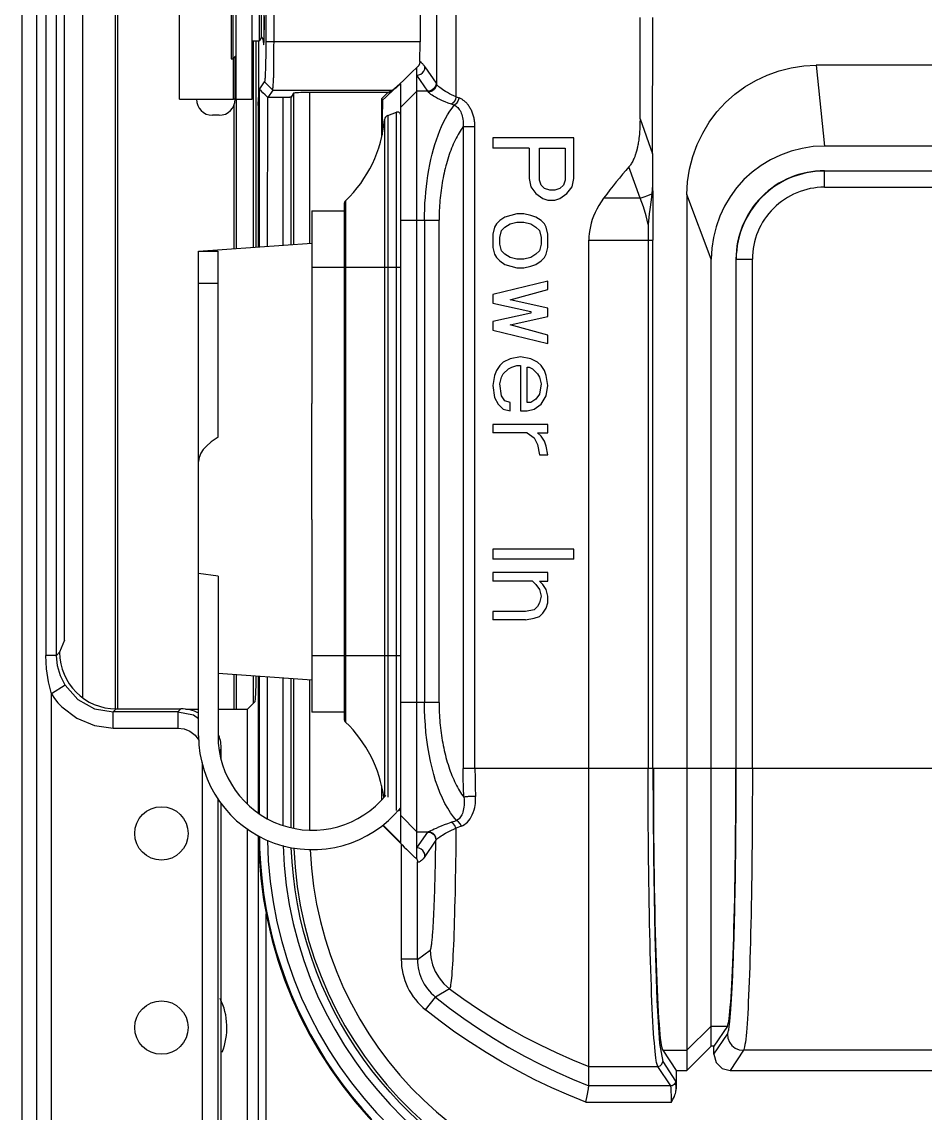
# Model space of a CAD drawing. Header units: millimetres. Extents: x -3132 to 28633, y 682 to 5849.
# Drawn here: x -813.8 to -757.9, y 2041.8 to 2109.2 of the extents above; entities that cross this region are included whole.
import ezdxf

# ---------------------------------------------------------------- set-up
doc = ezdxf.new("R2010")
doc.units = ezdxf.units.MM

msp = doc.modelspace()

# ---------------------------------------------------------------- linework, layer by layer
at = {"linetype": 'Continuous'}
for p, q in [((-813.804, 2425.883), (-813.804, 1997.445)), ((-812.887, 2425.883), (-812.887, 1998.486)), ((-786.939, 2104.595), (-786.939, 2411.041)), ((-788.165, 2378.354), (-788.165, 2105.401)), ((-807.891, 2136.951), (-807.891, 2066.761)), ((-808.032, 2136.87), (-808.032, 2066.761)), ((-810.03, 2067.468), (-810.03, 2134.997)), ((-812.314, 2131.877), (-812.314, 2070.068)), ((-811.658, 2070.068), (-811.658, 2131.877)), ((-811.17, 2071.002), (-811.17, 2131.596)), ((-800.556, 2104.458), (-800.556, 2129.658)), ((-799.556, 2104.458), (-799.556, 2129.658)), ((-800.856, 2112.158), (-800.856, 2106.958)), ((-800.756, 2112.158), (-800.756, 2106.958)), ((-804.056, 2104.458), (-804.056, 2111.158)), ((-799.106, 2108.058), (-799.106, 2111.058)), ((-798.971, 2108.292), (-798.971, 2110.824)), ((-798.835, 2111.058), (-798.835, 2108.058)), ((-798.716, 2110.249), (-798.716, 2108.007)), ((-798.206, 2108.007), (-798.206, 2110.108)), ((-789.178, 2110.108), (-789.178, 2108.007)), ((-775.573, 2103.243), (-775.573, 2109.503)), ((-774.8, 2101.067), (-774.787, 2109.503)), ((-799.556, 2108.058), (-799.106, 2108.058)), ((-799.477, 2095.3), (-799.477, 2108.058)), ((-799.309, 2095.312), (-799.309, 2108.058)), ((-799.17, 2108.058), (-799.17, 2095.322)), ((-798.971, 2108.292), (-799.106, 2108.058)), ((-798.971, 2108.292), (-798.835, 2108.058)), ((-789.178, 2108.007), (-798.716, 2108.007)), ((-798.215, 2107.114), (-798.214, 2107.289)), ((-800.856, 2106.958), (-800.756, 2106.958)), ((-800.756, 2106.958), (-800.556, 2107.159)), ((-800.715, 2104.458), (-800.715, 2106.999)), ((-800.606, 2104.458), (-800.606, 2107.109)), ((-798.216, 2106.454), (-798.215, 2106.611)), ((-798.215, 2106.611), (-798.215, 2107.114)), ((-798.217, 2106.302), (-798.216, 2106.454)), ((-789.37, 2057.473), (-789.37, 2106.416)), ((-788.686, 2104.956), (-789.37, 2105.948)), ((-788.871, 2106.448), (-788.186, 2105.455)), ((-717.67, 2106.558), (-764.67, 2106.558)), ((-764.67, 2106.558), (-764.17, 2101.558)), ((-799.117, 2105.044), (-798.799, 2105.522)), ((-798.288, 2105.012), (-798.799, 2105.522)), ((-798.25, 2105.394), (-798.246, 2105.457)), ((-798.246, 2105.457), (-798.241, 2105.539)), ((-790.37, 2058.488), (-790.37, 2105.405)), ((-799.187, 2104.075), (-799.17, 2104.558)), ((-799.117, 2105.044), (-799.117, 2095.326)), ((-798.603, 2095.363), (-798.599, 2104.567)), ((-798.288, 2105.012), (-798.599, 2104.558)), ((-797.653, 2104.558), (-798.599, 2104.567)), ((-798.288, 2105.012), (-798.287, 2105.018)), ((-798.288, 2105.012), (-790.894, 2105.012)), ((-798.287, 2105.018), (-798.279, 2105.089)), ((-798.279, 2105.089), (-798.274, 2105.136)), ((-798.274, 2105.136), (-798.267, 2105.194)), ((-797.606, 2104.558), (-797.653, 2104.558)), ((-797.653, 2104.558), (-797.653, 2095.431)), ((-797.56, 2104.558), (-797.606, 2104.558)), ((-797.514, 2104.559), (-797.56, 2104.558)), ((-797.47, 2104.56), (-797.514, 2104.559)), ((-797.427, 2104.561), (-797.47, 2104.56)), ((-797.386, 2104.562), (-797.427, 2104.561)), ((-797.347, 2104.563), (-797.386, 2104.562)), ((-797.312, 2104.565), (-797.347, 2104.563)), ((-796.995, 2104.822), (-797.153, 2104.584)), ((-797.153, 2095.466), (-797.153, 2104.584)), ((-796.995, 2104.822), (-796.995, 2095.478)), ((-791.167, 2104.872), (-795.995, 2104.872)), ((-795.995, 2095.558), (-795.995, 2104.872)), ((-791.549, 2104.49), (-791.167, 2104.872)), ((-791.167, 2104.872), (-790.894, 2105.012)), ((-789.37, 2104.956), (-790.37, 2103.957)), ((-788.686, 2104.956), (-789.37, 2104.956)), ((-786.939, 2104.595), (-786.764, 2104.53)), ((-804.056, 2104.458), (-800.715, 2104.458)), ((-800.606, 2104.458), (-800.715, 2104.458)), ((-800.665, 2095.215), (-800.665, 2104.138)), ((-800.606, 2104.458), (-799.556, 2104.458)), ((-800.53, 2095.225), (-800.53, 2104.458)), ((-799.187, 2104.075), (-799.187, 2095.321)), ((-791.549, 2104.49), (-791.498, 2104.394)), ((-791.549, 2102.108), (-791.549, 2104.49)), ((-787.057, 2104.085), (-787.234, 2104.146)), ((-801.606, 2103.458), (-802.005, 2103.458)), ((-791.37, 2103.196), (-791.37, 2061.344)), ((-791.174, 2103.451), (-790.639, 2103.646)), ((-791.174, 2103.451), (-791.174, 2061.311)), ((-790.639, 2060.47), (-790.639, 2103.646)), ((-775.573, 2103.243), (-774.8, 2101.067)), ((-786.509, 2102.765), (-785.78, 2102.765)), ((-786.509, 2102.765), (-786.509, 2063.074)), ((-785.78, 2063.074), (-785.78, 2102.828)), ((-779.67, 2102.058), (-784.67, 2102.058)), ((-784.67, 2102.058), (-784.67, 2101.433)), ((-779.67, 2099.558), (-779.67, 2102.058)), ((-782.436, 2101.433), (-784.67, 2101.433)), ((-782.436, 2101.433), (-782.436, 2099.558)), ((-781.798, 2101.433), (-780.202, 2101.433)), ((-781.798, 2099.454), (-781.798, 2101.433)), ((-780.202, 2101.433), (-780.202, 2099.454)), ((-718.17, 2101.558), (-764.17, 2101.558)), ((-775.562, 2098.33), (-776.255, 2100.279)), ((-764.17, 2099.012), (-764.17, 2100.03)), ((-718.17, 2100.011), (-764.17, 2100.012)), ((-782.436, 2099.558), (-782.33, 2099.037)), ((-781.692, 2099.141), (-781.798, 2099.454)), ((-781.479, 2098.933), (-781.692, 2099.141)), ((-780.309, 2099.141), (-780.522, 2098.933)), ((-780.202, 2099.454), (-780.309, 2099.141)), ((-779.777, 2099.037), (-779.67, 2099.558)), ((-782.33, 2099.037), (-782.011, 2098.62)), ((-782.011, 2098.62), (-781.585, 2098.308)), ((-781.16, 2098.829), (-781.479, 2098.933)), ((-780.841, 2098.829), (-781.16, 2098.829)), ((-780.522, 2098.933), (-780.841, 2098.829)), ((-780.522, 2098.308), (-780.096, 2098.62)), ((-780.096, 2098.62), (-779.777, 2099.037)), ((-774.847, 2098.597), (-774.891, 2098.237)), ((-771.17, 2094.558), (-772.67, 2098.558)), ((-772.67, 2098.558), (-772.67, 2044.403)), ((-764.17, 2099.012), (-718.17, 2099.012)), ((-793.87, 2097.958), (-793.87, 2066.158)), ((-793.779, 2098.174), (-793.779, 2065.942)), ((-781.585, 2098.308), (-781.266, 2098.204)), ((-781.266, 2098.204), (-780.841, 2098.204)), ((-780.841, 2098.204), (-780.522, 2098.308)), ((-775.562, 2098.33), (-777.824, 2098.33)), ((-795.87, 2097.558), (-793.87, 2097.558)), ((-795.87, 2097.558), (-795.87, 2085.645)), ((-783.926, 2097.162), (-784.245, 2096.954)), ((-783.181, 2097.37), (-783.926, 2097.162)), ((-782.756, 2097.37), (-783.181, 2097.37)), ((-782.33, 2097.266), (-782.756, 2097.37)), ((-782.011, 2097.162), (-782.33, 2097.266)), ((-781.692, 2096.954), (-782.011, 2097.162)), ((-790.37, 2096.966), (-787.999, 2096.966)), ((-788.899, 2096.966), (-788.899, 2067.15)), ((-787.999, 2067.15), (-787.999, 2096.966)), ((-784.564, 2096.537), (-784.67, 2096.12)), ((-784.458, 2096.745), (-784.564, 2096.537)), ((-784.245, 2096.954), (-784.458, 2096.745)), ((-784.139, 2096.329), (-783.926, 2096.537)), ((-783.926, 2096.537), (-783.607, 2096.745)), ((-783.607, 2096.745), (-783.181, 2096.85)), ((-783.181, 2096.85), (-782.756, 2096.85)), ((-782.756, 2096.85), (-782.33, 2096.745)), ((-782.33, 2096.745), (-782.011, 2096.537)), ((-782.011, 2096.537), (-781.798, 2096.329)), ((-781.479, 2096.745), (-781.692, 2096.954)), ((-781.373, 2096.537), (-781.479, 2096.745)), ((-781.266, 2096.12), (-781.373, 2096.537)), ((-784.67, 2096.12), (-784.67, 2095.287)), ((-784.245, 2095.912), (-784.139, 2096.329)), ((-784.245, 2095.495), (-784.245, 2095.912)), ((-781.798, 2096.329), (-781.692, 2095.912)), ((-781.692, 2095.912), (-781.692, 2095.495)), ((-781.266, 2095.287), (-781.266, 2096.12)), ((-802.87, 2095.058), (-795.87, 2095.558)), ((-784.67, 2095.287), (-784.564, 2094.87)), ((-784.139, 2095.079), (-784.245, 2095.495)), ((-781.692, 2095.495), (-781.798, 2095.079)), ((-781.373, 2094.87), (-781.266, 2095.287)), ((-778.735, 2095.741), (-774.773, 2095.741)), ((-778.735, 2043.451), (-778.735, 2095.741)), ((-775.073, 2095.741), (-775.073, 2063.074)), ((-774.773, 2063.074), (-774.773, 2095.741)), ((-802.87, 2095.058), (-801.67, 2095.058)), ((-802.87, 2065.096), (-802.87, 2095.058)), ((-801.67, 2083.553), (-801.67, 2095.058)), ((-784.564, 2094.87), (-784.458, 2094.662)), ((-784.458, 2094.662), (-784.245, 2094.454)), ((-784.245, 2094.454), (-783.926, 2094.245)), ((-783.926, 2094.87), (-784.139, 2095.079)), ((-783.607, 2094.662), (-783.926, 2094.87)), ((-783.181, 2094.558), (-783.607, 2094.662)), ((-782.756, 2094.558), (-783.181, 2094.558)), ((-782.33, 2094.662), (-782.756, 2094.558)), ((-782.011, 2094.87), (-782.33, 2094.662)), ((-781.798, 2095.079), (-782.011, 2094.87)), ((-782.011, 2094.245), (-781.692, 2094.454)), ((-781.692, 2094.454), (-781.479, 2094.662)), ((-781.479, 2094.662), (-781.373, 2094.87)), ((-771.17, 2045.905), (-771.17, 2094.558)), ((-769.643, 2094.558), (-768.625, 2094.558)), ((-769.643, 2094.558), (-769.643, 2063.074)), ((-768.625, 2063.074), (-768.625, 2094.558)), ((-793.87, 2094.058), (-795.87, 2094.058)), ((-790.37, 2094.058), (-793.87, 2094.058)), ((-783.926, 2094.245), (-783.181, 2094.037)), ((-783.181, 2094.037), (-782.756, 2094.037)), ((-782.756, 2094.037), (-782.33, 2094.141)), ((-782.33, 2094.141), (-782.011, 2094.245)), ((-781.266, 2093.204), (-784.67, 2092.37)), ((-781.266, 2092.683), (-781.266, 2093.204)), ((-801.67, 2093.058), (-802.87, 2093.058)), ((-783.607, 2092.058), (-781.266, 2092.683)), ((-784.67, 2092.37), (-784.67, 2091.85)), ((-784.67, 2091.85), (-782.33, 2091.329)), ((-781.266, 2091.537), (-783.607, 2092.058)), ((-782.33, 2091.225), (-784.67, 2090.704)), ((-782.33, 2091.329), (-782.33, 2091.225)), ((-781.266, 2091.016), (-781.266, 2091.537)), ((-784.67, 2090.704), (-784.67, 2090.183)), ((-783.607, 2090.495), (-781.266, 2091.016)), ((-781.266, 2089.87), (-783.607, 2090.495)), ((-784.67, 2090.183), (-781.266, 2089.35)), ((-781.266, 2089.35), (-781.266, 2089.87)), ((-783.607, 2088.412), (-784.032, 2088.204)), ((-782.968, 2088.516), (-783.607, 2088.412)), ((-782.33, 2088.412), (-782.968, 2088.516)), ((-781.905, 2088.204), (-782.33, 2088.412)), ((-784.458, 2087.683), (-784.564, 2087.37)), ((-784.245, 2087.995), (-784.458, 2087.683)), ((-784.032, 2088.204), (-784.245, 2087.995)), ((-784.032, 2087.475), (-783.713, 2087.787)), ((-783.713, 2087.787), (-783.5, 2087.891)), ((-783.5, 2087.891), (-783.181, 2087.995)), ((-783.181, 2087.995), (-782.968, 2087.995)), ((-782.968, 2087.995), (-782.968, 2085.183)), ((-782.543, 2087.891), (-782.436, 2087.891)), ((-782.543, 2085.704), (-782.543, 2087.891)), ((-782.436, 2087.891), (-782.224, 2087.787)), ((-782.224, 2087.787), (-781.905, 2087.475)), ((-781.692, 2087.995), (-781.905, 2088.204)), ((-781.479, 2087.683), (-781.692, 2087.995)), ((-781.373, 2087.37), (-781.479, 2087.683)), ((-784.564, 2087.37), (-784.67, 2086.745)), ((-784.245, 2086.85), (-784.139, 2087.266)), ((-784.139, 2087.266), (-784.032, 2087.475)), ((-781.905, 2087.475), (-781.798, 2087.266)), ((-781.798, 2087.266), (-781.692, 2086.85)), ((-781.266, 2086.745), (-781.373, 2087.37)), ((-784.67, 2086.745), (-784.564, 2086.016)), ((-784.139, 2086.12), (-784.245, 2086.85)), ((-781.692, 2086.85), (-781.798, 2086.225)), ((-781.373, 2086.12), (-781.266, 2086.745)), ((-795.87, 2078.473), (-795.87, 2085.645)), ((-784.564, 2086.016), (-784.351, 2085.6)), ((-783.926, 2085.808), (-784.139, 2086.12)), ((-783.607, 2085.704), (-783.926, 2085.808)), ((-783.607, 2085.183), (-783.607, 2085.704)), ((-782.33, 2085.704), (-782.543, 2085.704)), ((-782.011, 2085.912), (-782.33, 2085.704)), ((-781.798, 2086.225), (-782.011, 2085.912)), ((-781.692, 2085.6), (-781.373, 2086.12)), ((-784.351, 2085.6), (-784.032, 2085.287)), ((-784.032, 2085.287), (-783.607, 2085.183)), ((-782.968, 2085.183), (-782.543, 2085.183)), ((-782.543, 2085.183), (-782.117, 2085.287)), ((-782.117, 2085.287), (-781.692, 2085.6)), ((-781.266, 2084.35), (-784.67, 2084.35)), ((-784.67, 2084.35), (-784.67, 2083.829)), ((-781.266, 2083.829), (-781.266, 2084.35)), ((-782.543, 2083.829), (-784.67, 2083.829)), ((-782.543, 2083.829), (-782.117, 2083.516)), ((-781.905, 2083.829), (-781.266, 2083.829)), ((-781.692, 2083.62), (-781.905, 2083.829)), ((-781.479, 2083.308), (-781.692, 2083.62)), ((-782.117, 2083.516), (-781.905, 2083.1)), ((-781.905, 2083.1), (-781.798, 2082.475)), ((-781.373, 2082.995), (-781.479, 2083.308)), ((-781.266, 2082.475), (-781.373, 2082.995)), ((-781.798, 2082.475), (-781.266, 2082.475)), ((-795.87, 2078.473), (-795.87, 2066.558)), ((-779.67, 2076.641), (-784.67, 2076.641)), ((-784.67, 2076.641), (-784.67, 2076.016)), ((-779.67, 2076.016), (-779.67, 2076.641)), ((-779.67, 2076.016), (-784.67, 2076.016)), ((-801.67, 2074.97), (-802.87, 2075.13)), ((-801.67, 2074.97), (-801.67, 2065.096)), ((-781.266, 2075.183), (-784.67, 2075.183)), ((-784.67, 2075.183), (-784.67, 2074.662)), ((-781.266, 2074.662), (-781.266, 2075.183)), ((-782.224, 2074.662), (-784.67, 2074.662)), ((-782.224, 2074.662), (-782.011, 2074.454)), ((-782.011, 2074.454), (-781.798, 2074.141)), ((-781.798, 2074.662), (-781.266, 2074.662)), ((-781.585, 2074.454), (-781.798, 2074.662)), ((-781.373, 2074.141), (-781.585, 2074.454)), ((-781.798, 2074.141), (-781.692, 2073.725)), ((-781.692, 2073.725), (-781.798, 2073.308)), ((-781.266, 2073.725), (-781.373, 2074.141)), ((-781.266, 2073.308), (-781.266, 2073.725)), ((-782.117, 2072.891), (-782.649, 2072.787)), ((-781.905, 2073.1), (-782.117, 2072.891)), ((-781.798, 2073.308), (-781.905, 2073.1)), ((-781.585, 2072.683), (-781.373, 2072.995)), ((-781.373, 2072.995), (-781.266, 2073.308)), ((-782.649, 2072.787), (-784.67, 2072.787)), ((-784.67, 2072.787), (-784.67, 2072.266)), ((-782.649, 2072.266), (-784.67, 2072.266)), ((-782.649, 2072.266), (-782.117, 2072.37)), ((-782.117, 2072.37), (-781.798, 2072.475)), ((-781.798, 2072.475), (-781.585, 2072.683)), ((-811.17, 2071.002), (-811.467, 2070.259)), ((-811.467, 2070.259), (-811.658, 2070.068)), ((-811.658, 2070.068), (-812.314, 2070.068)), ((-795.87, 2070.058), (-793.87, 2070.058)), ((-793.87, 2070.058), (-790.37, 2070.058)), ((-801.67, 2068.972), (-795.87, 2068.558)), ((-800.665, 2066.723), (-800.665, 2068.9)), ((-800.53, 2066.723), (-800.53, 2068.891)), ((-799.477, 2067.115), (-799.477, 2068.815)), ((-799.309, 2068.285), (-799.309, 2068.803)), ((-799.187, 2068.795), (-799.187, 2060.345)), ((-799.17, 2068.794), (-799.17, 2060.333)), ((-799.118, 2068.79), (-799.118, 2060.296)), ((-811.123, 2068.219), (-811.97, 2067.69)), ((-798.617, 2059.978), (-798.614, 2068.754)), ((-797.653, 2068.685), (-797.653, 2059.563)), ((-797.153, 2059.429), (-797.153, 2068.65)), ((-796.995, 2068.638), (-796.995, 2059.386)), ((-795.995, 2059.258), (-795.995, 2068.558)), ((-811.97, 1997.487), (-811.97, 2067.69)), ((-808.156, 2066.575), (-807.969, 2066.761)), ((-807.969, 2066.761), (-803.966, 2066.761)), ((-803.966, 2066.761), (-804.152, 2066.575)), ((-799.368, 2067.224), (-799.869, 2066.723)), ((-787.999, 2067.15), (-790.37, 2067.15)), ((-804.152, 2066.575), (-808.156, 2066.575)), ((-808.156, 2065.575), (-808.156, 2066.575)), ((-804.152, 2066.575), (-804.152, 2065.575)), ((-802.87, 2066.723), (-803.674, 2066.723)), ((-799.869, 2066.723), (-801.67, 2066.723)), ((-799.869, 2066.723), (-799.869, 2060.907)), ((-793.87, 2066.558), (-795.87, 2066.558)), ((-808.156, 2065.575), (-804.152, 2065.575)), ((-801.587, 2064.143), (-801.467, 2064.263)), ((-801.467, 2063.654), (-801.467, 2064.263)), ((-802.653, 2063.45), (-802.653, 1997.487)), ((-774.773, 2063.074), (-786.509, 2063.074)), ((-769.643, 2063.074), (-774.748, 2063.074)), ((-712.717, 2063.074), (-769.624, 2063.074)), ((-791.549, 2061.16), (-791.549, 2062.007)), ((-791.532, 2061.178), (-791.532, 2061.901)), ((-801.654, 1998.553), (-801.654, 2061.167)), ((-801.467, 2040.715), (-801.467, 2060.889)), ((-789.37, 2059.16), (-790.37, 2060.159)), ((-799.869, 2059.341), (-799.869, 2040.376)), ((-790.289, 2058.355), (-791.504, 2059.571)), ((-791.475, 2059.594), (-790.37, 2058.488)), ((-799.187, 2058.922), (-799.187, 2026.751)), ((-789.37, 2059.16), (-788.676, 2059.16)), ((-789.37, 2058.163), (-788.696, 2059.145)), ((-790.336, 2058.402), (-790.336, 2051.277)), ((-790.289, 2058.355), (-790.149, 2058.216)), ((-790.149, 2058.216), (-790.016, 2058.085)), ((-790.016, 2058.085), (-789.893, 2057.964)), ((-788.203, 2058.211), (-788.196, 2058.646)), ((-789.893, 2057.964), (-789.782, 2057.856)), ((-789.782, 2057.856), (-789.684, 2057.762)), ((-789.684, 2057.762), (-789.6, 2057.682)), ((-789.6, 2057.682), (-789.552, 2057.636)), ((-789.552, 2057.636), (-789.509, 2057.596)), ((-789.509, 2057.596), (-789.471, 2057.562)), ((-789.471, 2057.562), (-789.439, 2057.533)), ((-789.337, 2051.273), (-789.337, 2057.304)), ((-798.688, 2026.751), (-798.688, 2054.091)), ((-789.337, 2051.273), (-788.547, 2051.847)), ((-787.356, 2049.455), (-788.218, 2048.941)), ((-788.845, 2048.162), (-788.218, 2048.941)), ((-772.67, 2045.651), (-771.17, 2047.148)), ((-771.17, 2047.148), (-770.17, 2047.148)), ((-770.17, 2047.148), (-770.999, 2045.905)), ((-770.999, 2045.402), (-770.168, 2046.649)), ((-771.17, 2045.905), (-772.67, 2044.403)), ((-770.999, 2045.905), (-771.17, 2045.905)), ((-770.999, 2045.402), (-770.999, 2045.905)), ((-774.17, 2045.651), (-772.67, 2045.651)), ((-774.17, 2045.651), (-773.339, 2044.403)), ((-769.169, 2045.651), (-770.001, 2044.402)), ((-750.931, 2045.651), (-769.169, 2045.651)), ((-778.735, 2044.652), (-774.472, 2044.652)), ((-773.672, 2043.451), (-774.472, 2044.652)), ((-774.172, 2044.951), (-773.372, 2043.751)), ((-773.339, 2044.403), (-772.67, 2044.403)), ((-773.339, 2044.403), (-773.339, 2043.27)), ((-770.001, 2044.402), (-751.52, 2044.403)), ((-778.848, 2042.845), (-778.768, 2043.275)), ((-778.768, 2043.275), (-778.753, 2043.355)), ((-773.672, 2043.451), (-778.735, 2043.451)), ((-778.921, 2042.452), (-778.848, 2042.845)), ((-778.921, 2042.452), (-773.629, 2042.452))]:
    msp.add_line(p, q, dxfattribs=at)
for points in [[(-798.825, 2108.049), (-798.808, 2108.45), (-798.798, 2108.982), (-798.794, 2109.558)], [(-798.891, 2108.154), (-798.886, 2108.041), (-798.866, 2107.833), (-798.853, 2107.81)], [(-798.853, 2107.81), (-798.845, 2107.836), (-798.825, 2108.049)], [(-798.716, 2108.007), (-798.716, 2107.867), (-798.717, 2107.726), (-798.717, 2107.584), (-798.718, 2107.442), (-798.72, 2107.3), (-798.721, 2107.158), (-798.723, 2107.017), (-798.726, 2106.878), (-798.728, 2106.742), (-798.731, 2106.609), (-798.735, 2106.48), (-798.738, 2106.357), (-798.742, 2106.24), (-798.746, 2106.131), (-798.751, 2106.029), (-798.755, 2105.936), (-798.76, 2105.852), (-798.764, 2105.777), (-798.769, 2105.712), (-798.774, 2105.657), (-798.779, 2105.611), (-798.784, 2105.575), (-798.789, 2105.548), (-798.794, 2105.53), (-798.799, 2105.522)], [(-798.214, 2107.289), (-798.213, 2107.467), (-798.213, 2107.556), (-798.212, 2107.646), (-798.211, 2107.736), (-798.209, 2107.827), (-798.208, 2107.917), (-798.206, 2108.007)], [(-789.187, 2106.793), (-789.182, 2107.184), (-789.179, 2107.592), (-789.178, 2108.007)], [(-789.187, 2106.793), (-789.188, 2106.77), (-789.19, 2106.746), (-789.194, 2106.723), (-789.198, 2106.699), (-789.203, 2106.676), (-789.21, 2106.653), (-789.218, 2106.63), (-789.227, 2106.607), (-789.237, 2106.585), (-789.248, 2106.563), (-789.26, 2106.542), (-789.274, 2106.522), (-789.288, 2106.502), (-789.303, 2106.483), (-789.319, 2106.465), (-789.335, 2106.448), (-789.353, 2106.432), (-789.37, 2106.416)], [(-789.187, 2106.793), (-789.163, 2106.776), (-789.137, 2106.756), (-789.11, 2106.733), (-789.083, 2106.707), (-789.057, 2106.68), (-789.03, 2106.652), (-789.004, 2106.622), (-788.977, 2106.59), (-788.95, 2106.556), (-788.923, 2106.521), (-788.897, 2106.485), (-788.871, 2106.448)], [(-798.241, 2105.539), (-798.238, 2105.589), (-798.235, 2105.643), (-798.232, 2105.7), (-798.23, 2105.76), (-798.227, 2105.821), (-798.225, 2105.884), (-798.223, 2105.949), (-798.222, 2106.016), (-798.22, 2106.085), (-798.219, 2106.155), (-798.217, 2106.302)], [(-789.37, 2105.948), (-789.245, 2105.964), (-789.127, 2106.011), (-789.023, 2106.089), (-788.942, 2106.191), (-788.889, 2106.315), (-788.871, 2106.448)], [(-772.67, 2098.558), (-772.628, 2099.351), (-772.507, 2100.136), (-772.308, 2100.906), (-772.036, 2101.653), (-771.698, 2102.363), (-771.293, 2103.036), (-770.825, 2103.666), (-770.296, 2104.245), (-769.716, 2104.764), (-769.086, 2105.222), (-768.414, 2105.618), (-767.706, 2105.949), (-766.972, 2106.21), (-766.217, 2106.4), (-765.447, 2106.517), (-764.67, 2106.558)], [(-798.267, 2105.194), (-798.264, 2105.227), (-798.261, 2105.262), (-798.258, 2105.297), (-798.255, 2105.331), (-798.25, 2105.394)], [(-788.186, 2105.455), (-788.202, 2105.33), (-788.249, 2105.213), (-788.327, 2105.108), (-788.429, 2105.027), (-788.553, 2104.974), (-788.686, 2104.956)], [(-788.165, 2105.401), (-788.167, 2105.356), (-788.174, 2105.31), (-788.184, 2105.266), (-788.199, 2105.223), (-788.218, 2105.181), (-788.24, 2105.141), (-788.266, 2105.103), (-788.296, 2105.068), (-788.328, 2105.035), (-788.364, 2105.006), (-788.402, 2104.98), (-788.442, 2104.958), (-788.484, 2104.939), (-788.528, 2104.925), (-788.573, 2104.914), (-788.618, 2104.908), (-788.664, 2104.905)], [(-788.186, 2105.455), (-788.179, 2105.442), (-788.172, 2105.424), (-788.165, 2105.401)], [(-786.939, 2104.595), (-787.086, 2104.66), (-787.226, 2104.727), (-787.359, 2104.794), (-787.483, 2104.862), (-787.598, 2104.928), (-787.702, 2104.993), (-787.796, 2105.055), (-787.879, 2105.114), (-787.952, 2105.169), (-788.013, 2105.22), (-788.064, 2105.266), (-788.104, 2105.308), (-788.134, 2105.344), (-788.154, 2105.376), (-788.165, 2105.401)], [(-798.599, 2104.567), (-798.759, 2104.725), (-798.898, 2104.858), (-799.01, 2104.962), (-799.086, 2105.026), (-799.117, 2105.044)], [(-797.153, 2104.584), (-797.154, 2104.582), (-797.156, 2104.581), (-797.16, 2104.58), (-797.164, 2104.579), (-797.169, 2104.578), (-797.176, 2104.576), (-797.183, 2104.575), (-797.192, 2104.574), (-797.201, 2104.573), (-797.212, 2104.572), (-797.223, 2104.571), (-797.236, 2104.57), (-797.249, 2104.569), (-797.264, 2104.568), (-797.279, 2104.567), (-797.295, 2104.566), (-797.312, 2104.565)], [(-788.664, 2104.905), (-788.672, 2104.927), (-788.679, 2104.944), (-788.686, 2104.956)], [(-787.234, 2104.146), (-787.434, 2104.217), (-787.621, 2104.29), (-787.795, 2104.364), (-787.955, 2104.437), (-788.099, 2104.508), (-788.227, 2104.576), (-788.339, 2104.64), (-788.433, 2104.698), (-788.511, 2104.752), (-788.573, 2104.799), (-788.619, 2104.841), (-788.649, 2104.876), (-788.664, 2104.905)], [(-786.939, 2104.595), (-787.009, 2104.402), (-787.118, 2104.24), (-787.234, 2104.146)], [(-788.899, 2096.966), (-788.896, 2097.315), (-788.887, 2097.665), (-788.871, 2098.017), (-788.847, 2098.368), (-788.817, 2098.717), (-788.781, 2099.064), (-788.738, 2099.407), (-788.688, 2099.747), (-788.631, 2100.082), (-788.568, 2100.412), (-788.499, 2100.736), (-788.424, 2101.05), (-788.343, 2101.357), (-788.255, 2101.657), (-788.161, 2101.951), (-788.06, 2102.236), (-787.954, 2102.511), (-787.841, 2102.775), (-787.723, 2103.027), (-787.6, 2103.267), (-787.471, 2103.494), (-787.337, 2103.706), (-787.199, 2103.904), (-787.057, 2104.085)], [(-786.764, 2104.53), (-786.835, 2104.338), (-786.945, 2104.177), (-787.057, 2104.085)], [(-787.057, 2104.085), (-787.002, 2104.056), (-786.948, 2104.021), (-786.895, 2103.98), (-786.844, 2103.933), (-786.795, 2103.879), (-786.749, 2103.818), (-786.705, 2103.751), (-786.664, 2103.677), (-786.627, 2103.596), (-786.594, 2103.51), (-786.565, 2103.416), (-786.541, 2103.317), (-786.522, 2103.212), (-786.509, 2103.105), (-786.503, 2102.993), (-786.503, 2102.879), (-786.509, 2102.765)], [(-785.78, 2102.828), (-785.782, 2102.892), (-785.786, 2102.956), (-785.791, 2103.021), (-785.799, 2103.086), (-785.808, 2103.151), (-785.82, 2103.216), (-785.833, 2103.281), (-785.848, 2103.345), (-785.865, 2103.409), (-785.884, 2103.472), (-785.904, 2103.534), (-785.926, 2103.595), (-785.95, 2103.655), (-785.975, 2103.714), (-786.002, 2103.771), (-786.03, 2103.826), (-786.059, 2103.88), (-786.089, 2103.931), (-786.121, 2103.981), (-786.153, 2104.029), (-786.186, 2104.076), (-786.221, 2104.12), (-786.256, 2104.163), (-786.292, 2104.203), (-786.329, 2104.241), (-786.366, 2104.278), (-786.404, 2104.312), (-786.442, 2104.344), (-786.48, 2104.374), (-786.52, 2104.402), (-786.559, 2104.428), (-786.6, 2104.452), (-786.64, 2104.475), (-786.681, 2104.495), (-786.723, 2104.513), (-786.764, 2104.53)], [(-775.573, 2103.243), (-775.575, 2103.003), (-775.582, 2102.79), (-775.591, 2102.602), (-775.602, 2102.434), (-775.614, 2102.286), (-775.628, 2102.154), (-775.641, 2102.037), (-775.655, 2101.931), (-775.669, 2101.836), (-775.683, 2101.751), (-775.696, 2101.674), (-775.709, 2101.604), (-775.722, 2101.54), (-775.735, 2101.481), (-775.747, 2101.427), (-775.758, 2101.378), (-775.769, 2101.333), (-775.779, 2101.293), (-775.789, 2101.256), (-775.798, 2101.223), (-775.806, 2101.193), (-775.814, 2101.166), (-775.822, 2101.141), (-775.829, 2101.116), (-775.837, 2101.092), (-775.845, 2101.066), (-775.854, 2101.038), (-775.864, 2101.009), (-775.875, 2100.976), (-775.888, 2100.94), (-775.903, 2100.899), (-775.921, 2100.854), (-775.942, 2100.803), (-775.966, 2100.746), (-775.994, 2100.687), (-776.025, 2100.625), (-776.058, 2100.563), (-776.092, 2100.505), (-776.125, 2100.452), (-776.157, 2100.404), (-776.189, 2100.359), (-776.222, 2100.318), (-776.255, 2100.279)], [(-786.509, 2102.765), (-786.575, 2102.672), (-786.639, 2102.575), (-786.703, 2102.475), (-786.766, 2102.371), (-786.828, 2102.263), (-786.888, 2102.152), (-786.948, 2102.038), (-787.006, 2101.921), (-787.063, 2101.801), (-787.118, 2101.677), (-787.172, 2101.552), (-787.224, 2101.423), (-787.275, 2101.293), (-787.324, 2101.16), (-787.371, 2101.026), (-787.417, 2100.889), (-787.461, 2100.751), (-787.503, 2100.611), (-787.544, 2100.469), (-787.583, 2100.325), (-787.62, 2100.18), (-787.656, 2100.033), (-787.69, 2099.884), (-787.722, 2099.735), (-787.752, 2099.584), (-787.781, 2099.432), (-787.808, 2099.28), (-787.833, 2099.126), (-787.856, 2098.973), (-787.878, 2098.818), (-787.898, 2098.664), (-787.916, 2098.509), (-787.932, 2098.354), (-787.946, 2098.198), (-787.959, 2098.043), (-787.97, 2097.888), (-787.979, 2097.733), (-787.986, 2097.578), (-787.992, 2097.424), (-787.996, 2097.271), (-787.998, 2097.118), (-787.999, 2096.966)], [(-764.17, 2101.558), (-764.864, 2101.521), (-765.551, 2101.415), (-766.225, 2101.241), (-766.879, 2101.003), (-767.5, 2100.707), (-768.089, 2100.353), (-768.64, 2099.943), (-769.146, 2099.48), (-769.6, 2098.973), (-770.002, 2098.422), (-770.348, 2097.833), (-770.637, 2097.214), (-770.866, 2096.572), (-771.033, 2095.911), (-771.135, 2095.238), (-771.17, 2094.558)], [(-764.17, 2100.012), (-764.453, 2100.004), (-764.735, 2099.982), (-765.017, 2099.945), (-765.298, 2099.894), (-765.575, 2099.827), (-765.849, 2099.747), (-766.119, 2099.652), (-766.383, 2099.543), (-766.641, 2099.42), (-766.892, 2099.284), (-767.136, 2099.135), (-767.372, 2098.973), (-767.599, 2098.799), (-767.816, 2098.614), (-768.024, 2098.417), (-768.22, 2098.21), (-768.406, 2097.993), (-768.58, 2097.766), (-768.742, 2097.531), (-768.892, 2097.287), (-769.028, 2097.036), (-769.152, 2096.778), (-769.261, 2096.514), (-769.357, 2096.245), (-769.438, 2095.971), (-769.505, 2095.693), (-769.557, 2095.412), (-769.594, 2095.129), (-769.617, 2094.844), (-769.624, 2094.558)], [(-774.796, 2099.398), (-774.802, 2099.134), (-774.82, 2098.867), (-774.847, 2098.597)], [(-774.796, 2099.398), (-774.791, 2099.009), (-774.787, 2098.613), (-774.783, 2098.212), (-774.78, 2097.805), (-774.777, 2097.395), (-774.775, 2096.982), (-774.774, 2096.568), (-774.773, 2096.154), (-774.773, 2095.741)], [(-775.562, 2098.33), (-775.32, 2098.413), (-775.081, 2098.502), (-774.847, 2098.597)], [(-777.824, 2098.33), (-777.981, 2098.108), (-778.121, 2097.886), (-778.244, 2097.665), (-778.353, 2097.445), (-778.446, 2097.227), (-778.525, 2097.01), (-778.591, 2096.794), (-778.644, 2096.581), (-778.684, 2096.37), (-778.712, 2096.16), (-778.729, 2095.95), (-778.735, 2095.741)], [(-775.074, 2096.706), (-775.186, 2097.248), (-775.348, 2097.79), (-775.562, 2098.33)], [(-774.891, 2098.237), (-774.972, 2097.633), (-775.005, 2097.375), (-775.032, 2097.139), (-775.053, 2096.917), (-775.074, 2096.706)], [(-775.074, 2096.706), (-775.073, 2096.384), (-775.073, 2096.063), (-775.073, 2095.741)], [(-770.168, 2046.649), (-770.157, 2046.668), (-770.146, 2046.694), (-770.135, 2046.726), (-770.123, 2046.765), (-770.112, 2046.811), (-770.101, 2046.863), (-770.09, 2046.922), (-770.079, 2046.987), (-770.067, 2047.059), (-770.056, 2047.138), (-770.045, 2047.223), (-770.034, 2047.314), (-770.023, 2047.412), (-770.012, 2047.516), (-770.001, 2047.627), (-769.99, 2047.743), (-769.98, 2047.866), (-769.969, 2047.995), (-769.959, 2048.13), (-769.948, 2048.271), (-769.938, 2048.417), (-769.928, 2048.57), (-769.917, 2048.729), (-769.907, 2048.894), (-769.898, 2049.064), (-769.888, 2049.241), (-769.878, 2049.422), (-769.869, 2049.609), (-769.859, 2049.801), (-769.85, 2049.998), (-769.841, 2050.2), (-769.832, 2050.408), (-769.823, 2050.62), (-769.815, 2050.837), (-769.806, 2051.06), (-769.798, 2051.287), (-769.79, 2051.518), (-769.782, 2051.755), (-769.774, 2051.995), (-769.766, 2052.241), (-769.759, 2052.49), (-769.751, 2052.744), (-769.744, 2053.002), (-769.737, 2053.265), (-769.731, 2053.531), (-769.724, 2053.801), (-769.718, 2054.075), (-769.711, 2054.353), (-769.705, 2054.634), (-769.7, 2054.92), (-769.694, 2055.208), (-769.689, 2055.501), (-769.683, 2055.796), (-769.678, 2056.093), (-769.674, 2056.394), (-769.669, 2056.696), (-769.665, 2057.001), (-769.66, 2057.309), (-769.657, 2057.619), (-769.653, 2057.931), (-769.649, 2058.246), (-769.646, 2058.562), (-769.643, 2058.88), (-769.64, 2059.2), (-769.638, 2059.521), (-769.635, 2059.843), (-769.633, 2060.166), (-769.631, 2060.489), (-769.629, 2060.813), (-769.628, 2061.138), (-769.627, 2061.462), (-769.626, 2061.786), (-769.625, 2062.109), (-769.624, 2062.432), (-769.624, 2062.754), (-769.624, 2094.558)], [(-801.67, 2083.553), (-802.084, 2083.268), (-802.38, 2083.012), (-802.582, 2082.791), (-802.726, 2082.574), (-802.839, 2082.3), (-802.87, 2082.058)], [(-811.97, 2067.69), (-812.159, 2068.437), (-812.274, 2069.233), (-812.314, 2070.068)], [(-811.123, 2068.219), (-811.415, 2068.798), (-811.597, 2069.421), (-811.658, 2070.068)], [(-811.123, 2068.219), (-810.343, 2067.341), (-809.315, 2066.772), (-808.156, 2066.575)], [(-799.368, 2067.224), (-799.347, 2067.378), (-799.327, 2067.763), (-799.309, 2068.285)], [(-811.97, 2067.69), (-811.78, 2067.41), (-811.569, 2067.143), (-811.336, 2066.892)], [(-811.336, 2066.892), (-810.404, 2066.177), (-809.319, 2065.728), (-808.156, 2065.575)], [(-786.912, 2059.865), (-787.103, 2060.087), (-787.288, 2060.337), (-787.466, 2060.613), (-787.634, 2060.914), (-787.794, 2061.237), (-787.943, 2061.58), (-788.083, 2061.943), (-788.212, 2062.321), (-788.33, 2062.712), (-788.436, 2063.115), (-788.533, 2063.534), (-788.619, 2063.965), (-788.694, 2064.406), (-788.757, 2064.854), (-788.809, 2065.309), (-788.849, 2065.768), (-788.878, 2066.23), (-788.894, 2066.691), (-788.899, 2067.15)], [(-787.999, 2067.15), (-787.998, 2066.996), (-787.996, 2066.841), (-787.992, 2066.686), (-787.986, 2066.53), (-787.978, 2066.373), (-787.969, 2066.216), (-787.958, 2066.059), (-787.945, 2065.902), (-787.93, 2065.744), (-787.913, 2065.587), (-787.895, 2065.43), (-787.875, 2065.274), (-787.853, 2065.117), (-787.829, 2064.962), (-787.803, 2064.806), (-787.775, 2064.652), (-787.746, 2064.498), (-787.714, 2064.345), (-787.681, 2064.194), (-787.646, 2064.044), (-787.61, 2063.895), (-787.572, 2063.748), (-787.532, 2063.603), (-787.49, 2063.46), (-787.446, 2063.318), (-787.401, 2063.179), (-787.354, 2063.041), (-787.306, 2062.906), (-787.256, 2062.773), (-787.204, 2062.641), (-787.15, 2062.512), (-787.095, 2062.386), (-787.038, 2062.263), (-786.98, 2062.142), (-786.92, 2062.024), (-786.86, 2061.91), (-786.797, 2061.799), (-786.734, 2061.691), (-786.67, 2061.587), (-786.604, 2061.487), (-786.538, 2061.391), (-786.471, 2061.299)], [(-804.152, 2066.575), (-803.196, 2066.384), (-802.87, 2066.167)], [(-804.152, 2065.575), (-803.767, 2065.525), (-803.405, 2065.376), (-803.092, 2065.136)], [(-803.092, 2065.136), (-802.852, 2064.823), (-802.848, 2064.814)], [(-786.471, 2061.299), (-786.492, 2061.89), (-786.505, 2062.482), (-786.509, 2063.074)], [(-785.78, 2063.074), (-785.776, 2062.498), (-785.763, 2061.922), (-785.742, 2061.347)], [(-774.472, 2044.652), (-774.497, 2044.703), (-774.521, 2044.783), (-774.545, 2044.89), (-774.57, 2045.025), (-774.594, 2045.187), (-774.618, 2045.376), (-774.641, 2045.592), (-774.664, 2045.834), (-774.687, 2046.103), (-774.71, 2046.397), (-774.732, 2046.716), (-774.753, 2047.061), (-774.775, 2047.43), (-774.795, 2047.822), (-774.815, 2048.237), (-774.835, 2048.675), (-774.854, 2049.135), (-774.872, 2049.616), (-774.89, 2050.118), (-774.907, 2050.639), (-774.923, 2051.179), (-774.939, 2051.737), (-774.953, 2052.312), (-774.967, 2052.903), (-774.981, 2053.51), (-774.993, 2054.131), (-775.005, 2054.766), (-775.015, 2055.414), (-775.025, 2056.073), (-775.034, 2056.742), (-775.042, 2057.421), (-775.049, 2058.109), (-775.055, 2058.805), (-775.061, 2059.506), (-775.065, 2060.213), (-775.068, 2060.925), (-775.071, 2061.64), (-775.072, 2062.356), (-775.073, 2063.074)], [(-774.773, 2063.074), (-774.744, 2057.633), (-774.659, 2052.712), (-774.528, 2048.741), (-774.36, 2046.071), (-774.172, 2044.951)], [(-768.625, 2063.074), (-768.625, 2062.399), (-768.626, 2061.723), (-768.629, 2061.048), (-768.632, 2060.375), (-768.636, 2059.706), (-768.64, 2059.041), (-768.646, 2058.382), (-768.652, 2057.731), (-768.66, 2057.087), (-768.668, 2056.453), (-768.677, 2055.829), (-768.686, 2055.216), (-768.697, 2054.614), (-768.708, 2054.025), (-768.72, 2053.45), (-768.733, 2052.891), (-768.746, 2052.349), (-768.76, 2051.823), (-768.775, 2051.314), (-768.79, 2050.823), (-768.806, 2050.35), (-768.823, 2049.897), (-768.84, 2049.462), (-768.857, 2049.048), (-768.876, 2048.654), (-768.894, 2048.281), (-768.914, 2047.932), (-768.933, 2047.605), (-768.953, 2047.302), (-768.974, 2047.023), (-768.995, 2046.769), (-769.016, 2046.539), (-769.037, 2046.334), (-769.059, 2046.155), (-769.081, 2046.002), (-769.103, 2045.875), (-769.125, 2045.774), (-769.147, 2045.699), (-769.169, 2045.651)], [(-786.471, 2061.299), (-786.458, 2061.177), (-786.451, 2061.052), (-786.449, 2060.927), (-786.454, 2060.804), (-786.465, 2060.686), (-786.482, 2060.575), (-786.504, 2060.472), (-786.531, 2060.377), (-786.561, 2060.29), (-786.596, 2060.211), (-786.634, 2060.14), (-786.675, 2060.076), (-786.719, 2060.02), (-786.765, 2059.971), (-786.812, 2059.929), (-786.862, 2059.894), (-786.912, 2059.865)], [(-786.621, 2059.512), (-786.521, 2059.558), (-786.424, 2059.615), (-786.331, 2059.684), (-786.243, 2059.765), (-786.16, 2059.859), (-786.082, 2059.965), (-786.009, 2060.085), (-785.943, 2060.216), (-785.885, 2060.36), (-785.835, 2060.513), (-785.798, 2060.662), (-785.773, 2060.796), (-785.756, 2060.916), (-785.746, 2061.025), (-785.741, 2061.124), (-785.741, 2061.23), (-785.742, 2061.347)], [(-785.742, 2061.347), (-785.783, 2061.348), (-785.826, 2061.348), (-785.87, 2061.347), (-785.916, 2061.346), (-785.963, 2061.345), (-786.011, 2061.343), (-786.058, 2061.341), (-786.105, 2061.339), (-786.152, 2061.336), (-786.197, 2061.333), (-786.241, 2061.329), (-786.282, 2061.325), (-786.322, 2061.321), (-786.358, 2061.317), (-786.392, 2061.313), (-786.422, 2061.308), (-786.448, 2061.303), (-786.471, 2061.299)], [(-788.676, 2059.16), (-788.508, 2059.24), (-788.414, 2059.284), (-788.3, 2059.335), (-788.168, 2059.394), (-788.018, 2059.459), (-787.849, 2059.529), (-787.664, 2059.602), (-787.463, 2059.676), (-787.25, 2059.749)], [(-788.179, 2058.675), (-788.154, 2058.699), (-788.12, 2058.729), (-788.076, 2058.764), (-788.021, 2058.805), (-787.955, 2058.851), (-787.88, 2058.902), (-787.794, 2058.956), (-787.698, 2059.015), (-787.592, 2059.076), (-787.478, 2059.139), (-787.357, 2059.203), (-787.228, 2059.267), (-787.094, 2059.331), (-786.955, 2059.393)], [(-786.955, 2059.393), (-786.96, 2058.864), (-786.966, 2058.34), (-786.972, 2057.823), (-786.979, 2057.314), (-786.987, 2056.813), (-786.996, 2056.322), (-787.005, 2055.842), (-787.014, 2055.375), (-787.025, 2054.92), (-787.036, 2054.48), (-787.047, 2054.054), (-787.059, 2053.644), (-787.071, 2053.25), (-787.084, 2052.873), (-787.097, 2052.513), (-787.111, 2052.171), (-787.125, 2051.847), (-787.14, 2051.541), (-787.155, 2051.254), (-787.17, 2050.986), (-787.186, 2050.739), (-787.202, 2050.512), (-787.218, 2050.306), (-787.235, 2050.121), (-787.252, 2049.959), (-787.269, 2049.819), (-787.286, 2049.701), (-787.303, 2049.605), (-787.32, 2049.532), (-787.338, 2049.482), (-787.356, 2049.455)], [(-787.25, 2059.749), (-787.138, 2059.787), (-787.025, 2059.825), (-786.912, 2059.865)], [(-786.955, 2059.393), (-787.03, 2059.547), (-787.132, 2059.671), (-787.25, 2059.749)], [(-786.621, 2059.512), (-786.733, 2059.471), (-786.844, 2059.432), (-786.955, 2059.393)], [(-786.621, 2059.512), (-786.696, 2059.663), (-786.797, 2059.786), (-786.912, 2059.865)], [(-799.115, 2058.878), (-799.101, 2058.133), (-799.052, 2057.209), (-798.969, 2056.287), (-798.854, 2055.367), (-798.706, 2054.453), (-798.525, 2053.544), (-798.312, 2052.643), (-798.067, 2051.749), (-797.79, 2050.865), (-797.482, 2049.992), (-797.143, 2049.13), (-796.773, 2048.28), (-796.373, 2047.445), (-795.944, 2046.624), (-795.486, 2045.819), (-794.999, 2045.03), (-794.484, 2044.26), (-793.942, 2043.509), (-793.374, 2042.777), (-792.78, 2042.066), (-792.161, 2041.377)], [(-788.696, 2059.145), (-788.692, 2059.15), (-788.685, 2059.155), (-788.676, 2059.16)], [(-788.696, 2059.145), (-788.57, 2059.129), (-788.453, 2059.081), (-788.348, 2059.004), (-788.268, 2058.902), (-788.215, 2058.778), (-788.196, 2058.646)], [(-788.179, 2058.675), (-788.183, 2058.723), (-788.191, 2058.77), (-788.204, 2058.816), (-788.221, 2058.861), (-788.243, 2058.904), (-788.268, 2058.945), (-788.297, 2058.983), (-788.33, 2059.018), (-788.366, 2059.05), (-788.405, 2059.078), (-788.446, 2059.102), (-788.489, 2059.123), (-788.534, 2059.139), (-788.581, 2059.15), (-788.628, 2059.157), (-788.676, 2059.16)], [(-788.179, 2058.675), (-788.186, 2058.665), (-788.192, 2058.656), (-788.196, 2058.646)], [(-789.174, 2041.196), (-789.816, 2041.792), (-790.436, 2042.412), (-791.033, 2043.054), (-791.606, 2043.717), (-792.154, 2044.401), (-792.677, 2045.104), (-793.173, 2045.826), (-793.644, 2046.566), (-794.086, 2047.323), (-794.501, 2048.095), (-794.887, 2048.881), (-795.245, 2049.682), (-795.573, 2050.494), (-795.871, 2051.319), (-796.138, 2052.153), (-796.375, 2052.997), (-796.581, 2053.849), (-796.756, 2054.708), (-796.899, 2055.572), (-797.01, 2056.441), (-797.09, 2057.312), (-797.138, 2058.185), (-797.138, 2058.193)], [(-788.871, 2057.663), (-788.887, 2057.789), (-788.934, 2057.906), (-789.012, 2058.01), (-789.113, 2058.091), (-789.237, 2058.144), (-789.37, 2058.163)], [(-788.196, 2058.646), (-788.929, 2057.579), (-788.99, 2057.497), (-789.045, 2057.432), (-789.094, 2057.382), (-789.138, 2057.344), (-789.176, 2057.316), (-789.209, 2057.297), (-789.238, 2057.286), (-789.263, 2057.28), (-789.285, 2057.28), (-789.305, 2057.285), (-789.321, 2057.292), (-789.337, 2057.304)], [(-788.547, 2051.847), (-788.538, 2051.854), (-788.53, 2051.867), (-788.522, 2051.885), (-788.513, 2051.908), (-788.505, 2051.937), (-788.497, 2051.971), (-788.488, 2052.011), (-788.48, 2052.057), (-788.472, 2052.108), (-788.463, 2052.164), (-788.455, 2052.226), (-788.447, 2052.293), (-788.438, 2052.365), (-788.43, 2052.443), (-788.422, 2052.526), (-788.414, 2052.614), (-788.406, 2052.708), (-788.398, 2052.807), (-788.39, 2052.911), (-788.382, 2053.02), (-788.374, 2053.134), (-788.367, 2053.254), (-788.359, 2053.378), (-788.352, 2053.507), (-788.344, 2053.641), (-788.337, 2053.779), (-788.33, 2053.922), (-788.323, 2054.069), (-788.316, 2054.22), (-788.309, 2054.376), (-788.302, 2054.535), (-788.296, 2054.699), (-788.289, 2054.867), (-788.283, 2055.039), (-788.277, 2055.215), (-788.271, 2055.394), (-788.265, 2055.576), (-788.259, 2055.762), (-788.254, 2055.951), (-788.248, 2056.143), (-788.243, 2056.339), (-788.238, 2056.537), (-788.233, 2056.739), (-788.228, 2056.943), (-788.224, 2057.149), (-788.219, 2057.358), (-788.215, 2057.568), (-788.211, 2057.781), (-788.203, 2058.211)], [(-789.439, 2057.533), (-789.425, 2057.52), (-789.412, 2057.508), (-789.4, 2057.498), (-789.389, 2057.488), (-789.379, 2057.48), (-789.37, 2057.473)], [(-789.37, 2057.473), (-789.354, 2057.417), (-789.342, 2057.36), (-789.337, 2057.304)], [(-789.337, 2051.273), (-789.343, 2051.274), (-789.355, 2051.275), (-789.374, 2051.276), (-789.4, 2051.276), (-789.431, 2051.277), (-789.468, 2051.277), (-790.336, 2051.277)], [(-790.336, 2051.277), (-790.331, 2051.06), (-790.313, 2050.841), (-790.283, 2050.622), (-790.24, 2050.403), (-790.184, 2050.185), (-790.116, 2049.97), (-790.036, 2049.758), (-789.944, 2049.551), (-789.84, 2049.349), (-789.725, 2049.153), (-789.6, 2048.965), (-789.465, 2048.785), (-789.322, 2048.614), (-789.17, 2048.453), (-789.01, 2048.302), (-788.845, 2048.162)], [(-789.337, 2051.273), (-789.331, 2051.097), (-789.316, 2050.92), (-789.289, 2050.744), (-789.252, 2050.569), (-789.205, 2050.396), (-789.147, 2050.227), (-789.08, 2050.061), (-789.002, 2049.9), (-788.915, 2049.743), (-788.819, 2049.593), (-788.714, 2049.448), (-788.601, 2049.309), (-788.48, 2049.178), (-788.352, 2049.056), (-788.218, 2048.941)], [(-788.547, 2051.847), (-788.511, 2051.39), (-788.407, 2050.944), (-788.235, 2050.518), (-788, 2050.122), (-787.704, 2049.764), (-787.356, 2049.455)], [(-787.356, 2049.455), (-786.467, 2048.807), (-785.56, 2048.186), (-784.633, 2047.593), (-783.689, 2047.028), (-782.728, 2046.493), (-781.752, 2045.987), (-780.76, 2045.512), (-779.754, 2045.066), (-778.735, 2044.652)], [(-788.218, 2048.941), (-787.353, 2048.266), (-786.466, 2047.617), (-785.559, 2046.994), (-784.632, 2046.399), (-783.686, 2045.833), (-782.724, 2045.295), (-781.747, 2044.788), (-780.755, 2044.311), (-779.75, 2043.865), (-778.735, 2043.451)], [(-778.921, 2042.452), (-779.983, 2042.879), (-781.034, 2043.34), (-782.072, 2043.834), (-783.096, 2044.361), (-784.104, 2044.921), (-785.094, 2045.511), (-786.065, 2046.132), (-787.015, 2046.781), (-787.942, 2047.458), (-788.845, 2048.162)], [(-770.168, 2046.649), (-770.136, 2046.398), (-770.041, 2046.163), (-769.886, 2045.954), (-769.682, 2045.793), (-769.435, 2045.687), (-769.169, 2045.651)], [(-770.999, 2045.402), (-770.865, 2044.902), (-770.5, 2044.536), (-770.001, 2044.402)], [(-774.472, 2044.652), (-774.326, 2044.69), (-774.215, 2044.797), (-774.172, 2044.951)], [(-778.753, 2043.355), (-778.742, 2043.411), (-778.738, 2043.431), (-778.736, 2043.444), (-778.735, 2043.451)], [(-773.372, 2043.751), (-773.382, 2043.675), (-773.41, 2043.605), (-773.456, 2043.542), (-773.518, 2043.494), (-773.592, 2043.462), (-773.672, 2043.451)], [(-773.629, 2042.452), (-773.629, 2042.552), (-773.63, 2042.651), (-773.631, 2042.748), (-773.632, 2042.844), (-773.634, 2042.935), (-773.637, 2043.022), (-773.64, 2043.103), (-773.643, 2043.177), (-773.646, 2043.243), (-773.65, 2043.301), (-773.654, 2043.351), (-773.658, 2043.391), (-773.663, 2043.421), (-773.667, 2043.441), (-773.672, 2043.451)], [(-773.629, 2042.452), (-773.559, 2042.58), (-773.499, 2042.695), (-773.45, 2042.801), (-773.412, 2042.897), (-773.383, 2042.985), (-773.362, 2043.066), (-773.348, 2043.14), (-773.341, 2043.207), (-773.339, 2043.27)], [(-773.339, 2043.27), (-773.341, 2043.337), (-773.343, 2043.4), (-773.346, 2043.46), (-773.348, 2043.515), (-773.351, 2043.566), (-773.354, 2043.61), (-773.357, 2043.649), (-773.36, 2043.682), (-773.363, 2043.709), (-773.366, 2043.729), (-773.369, 2043.743), (-773.372, 2043.751)]]:
    msp.add_lwpolyline(points, dxfattribs=at)
for centre in [(-805.17, 2059.058), (-805.17, 2047.058)]:
    msp.add_circle(centre, 1.65, dxfattribs=at)
for centre, radius, start, end in [((-802.006, 2104.458), 1, 180, 270), ((-801.606, 2104.458), 1, 270, 0), ((-799.337, 2103.928), 8, 314.00821, 354.7563), ((-791.072, 2103.169), 0.3, 110, 174.7563), ((-790.57, 2103.458), 0.2, 0, 110), ((-764.17, 2094.558), 5.472, 89.99999, 180.00002), ((-764.17, 2094.558), 4.454, 89.99999, 180), ((-793.57, 2097.958), 0.3, 134.00821, 180), ((-793.57, 2066.158), 0.3, 180, 225.99179), ((-799.337, 2060.188), 8, 7.88249, 45.99179), ((-795.833, 2065.096), 7.038, 180, 320.9083), ((-795.833, 2065.096), 5.838, 180, 320.9083), ((-790.57, 2060.658), 0.2, 274.09137, 0), ((-773.17, 2059.058), 26, 180.32495, 270), ((-773.17, 2059.058), 25.447, 180.91343, 270), ((-773.17, 2059.058), 24.483, 181.74047, 270), ((-773.17, 2059.058), 23.824, 182.17275, 270), ((-773.17, 2059.058), 22.825, 182.53003, 270), ((-805.17, 2047.058), 4.05, 337.91899, 26.26921)]:
    msp.add_arc(centre, radius, start, end, dxfattribs=at)
for centre, major_axis, ratio, start_param, end_param in [((-787.91, 2108.007), (2.999, 2.999), 0.02528, -3.063958, -2.10466), ((-795.266, 2100.465), (4.998, 4.998), 0.02528, 0.179471, 0.69207), ((-795.995, 2104.82), (1, 0), 0.052408, 1.570796, 3.106686), ((-798.688, 2104.058), (0.5, 0), 1, 2.98554, 3.106686), ((-791.444, 2100.465), (0, 5), 0.017455, 0.666795, 1.20567), ((-774.687, 2096.516), (-0.067, 7.65), 0.011798, 0.933451, 1.184292), ((-765.67, 1971.863), (0, 134.354), 0.267949, 0.298413, 0.34435), ((-807.965, 2070.263), (2.478, 2.478), 0.998783, 2.356803, 3.926382), ((-803.969, 2064.26), (1.77, 1.77), 0.998783, 6.611465, 7.067974), ((-803.969, 2064.26), (1.77, 1.77), 0.998783, -0.784789, -0.436325), ((-774.139, 2063.074), (0, 17.448), 0.034921, -4.712389, -3.193953), ((-770.2, 2063.074), (0, 15.948), 0.034921, -3.089233, -1.570796)]:
    msp.add_ellipse(centre, major_axis=major_axis, ratio=ratio, start_param=start_param, end_param=end_param, dxfattribs=at)

doc.saveas('drawing.dxf')
